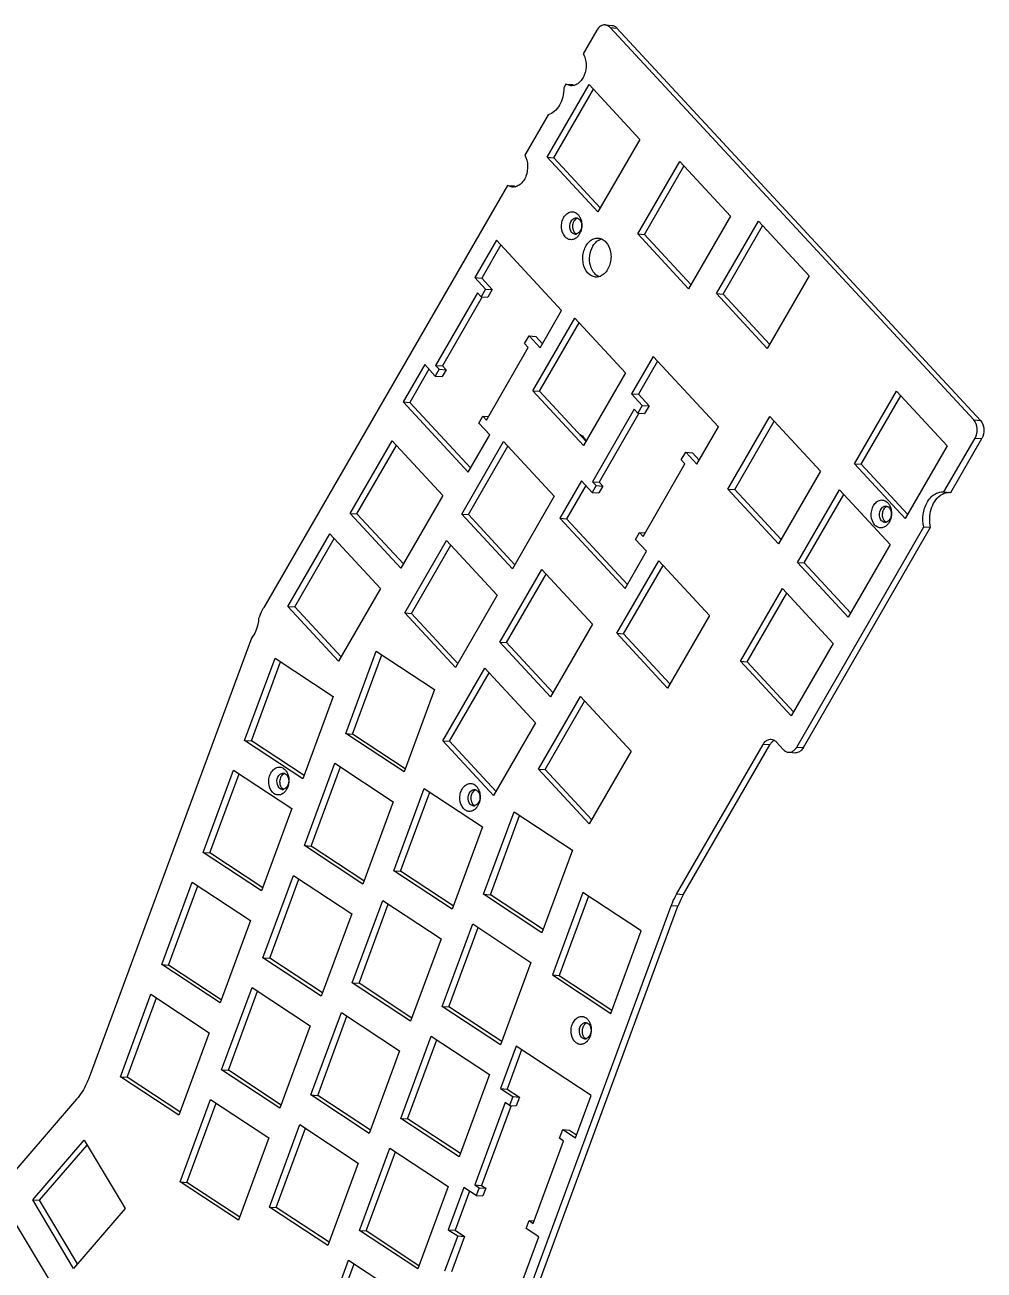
# Model space of a CAD drawing. Header units: millimetres. Extents: x 1368 to 3968, y 1434 to 1891.
# Drawn here: x 1832.3 to 1980, y 1699.1 to 1890.7 of the extents above; entities that cross this region are included whole.
import ezdxf

# ---------------------------------------------------------------- set-up
doc = ezdxf.new("R2010")
doc.units = ezdxf.units.MM
doc.header["$LTSCALE"] = 30.734
doc.layers.get('0').update_dxf_attribs({"linetype": 'CONTINUOUS'})

msp = doc.modelspace()

# ---------------------------------------------------------------- linework, layer by layer
at = {"color": 7, "linetype": 'Continuous'}
for p, q in [((1920.38443, 1889.94635), (1918.27113, 1886.286)), ((1921.63382, 1890.73921), (1922.6701, 1890.66927)), ((1978.38906, 1829.95663), (1922.42019, 1890.33908)), ((1922.42019, 1890.33908), (1923.45647, 1890.26913)), ((1979.42534, 1829.88668), (1923.45647, 1890.26913)), ((1912.71023, 1870.38763), (1919.15766, 1881.5549)), ((1915.58422, 1881.63213), (1915.26087, 1881.07209)), ((1915.58422, 1881.63213), (1916.62049, 1881.56219)), ((1916.33551, 1881.38693), (1915.58422, 1881.63213)), ((1919.15766, 1881.5549), (1926.96053, 1873.13671)), ((1913.74651, 1870.31768), (1919.82108, 1880.83915)), ((1912.84812, 1876.89308), (1909.27236, 1870.69968)), ((1926.96053, 1873.13671), (1920.5131, 1861.96944)), ((1920.5131, 1861.96944), (1912.71023, 1870.38763)), ((1912.71023, 1870.38763), (1913.74651, 1870.31768)), ((1920.88595, 1862.61523), (1913.74651, 1870.31768)), ((1926.66603, 1858.57374), (1933.11345, 1869.74101)), ((1927.7023, 1858.50379), (1933.77688, 1869.02526)), ((1933.11345, 1869.74101), (1940.91632, 1861.32282)), ((1906.58545, 1866.04581), (1869.07702, 1801.0793)), ((1906.58545, 1866.04581), (1907.62173, 1865.97587)), ((1907.33674, 1865.80061), (1906.58545, 1866.04581)), ((1940.91632, 1861.32282), (1934.4689, 1850.15555)), ((1938.77656, 1849.39172), (1945.22399, 1860.55899)), ((1945.22399, 1860.55899), (1953.02686, 1852.1408)), ((1934.4689, 1850.15555), (1926.66603, 1858.57374)), ((1926.66603, 1858.57374), (1927.7023, 1858.50379)), ((1939.81284, 1849.32177), (1945.88742, 1859.84324)), ((1904.90981, 1857.61543), (1901.59399, 1851.87227)), ((1905.57323, 1856.89969), (1902.63026, 1851.80232)), ((1914.94207, 1846.79205), (1904.90981, 1857.61543)), ((1934.84175, 1850.80134), (1927.7023, 1858.50379)), ((1901.59399, 1851.87227), (1903.23338, 1850.1036)), ((1901.59399, 1851.87227), (1902.63026, 1851.80232)), ((1902.63026, 1851.80232), (1904.26965, 1850.03365)), ((1953.02686, 1852.1408), (1946.57943, 1840.97353)), ((1901.99543, 1849.52607), (1895.54801, 1838.3588)), ((1902.55278, 1848.92477), (1901.99543, 1849.52607)), ((1903.23338, 1850.1036), (1902.55278, 1848.92477)), ((1903.23338, 1850.1036), (1904.26965, 1850.03365)), ((1904.26965, 1850.03365), (1903.58906, 1848.85482)), ((1946.57943, 1840.97353), (1938.77656, 1849.39172)), ((1938.77656, 1849.39172), (1939.81284, 1849.32177)), ((1946.95228, 1841.61932), (1939.81284, 1849.32177)), ((1902.71848, 1848.91359), (1896.58428, 1838.28885)), ((1902.55278, 1848.92477), (1903.58906, 1848.85482)), ((1910.51749, 1834.44196), (1916.96492, 1845.60923)), ((1911.62625, 1841.04888), (1914.94207, 1846.79205)), ((1916.96492, 1845.60923), (1924.76779, 1837.19105)), ((1911.55377, 1834.37202), (1917.62835, 1844.89349)), ((1909.24095, 1841.70918), (1909.92155, 1842.88801)), ((1909.7983, 1841.10788), (1909.24095, 1841.70918)), ((1909.92155, 1842.88801), (1911.62625, 1841.04888)), ((1909.92155, 1842.88801), (1910.95783, 1842.81806)), ((1910.95783, 1842.81806), (1911.9991, 1841.69468)), ((1903.35088, 1829.94061), (1909.7983, 1841.10788)), ((1929.03689, 1839.71526), (1925.72107, 1833.97209)), ((1939.06915, 1828.89188), (1929.03689, 1839.71526)), ((1893.85708, 1838.47154), (1890.54126, 1832.72837)), ((1894.5205, 1837.7558), (1891.57753, 1832.65843)), ((1895.49646, 1836.70287), (1893.85708, 1838.47154)), ((1896.10535, 1837.7575), (1895.49646, 1836.70287)), ((1895.54801, 1838.3588), (1896.10535, 1837.7575)), ((1895.54801, 1838.3588), (1896.58428, 1838.28885)), ((1896.10535, 1837.7575), (1897.14163, 1837.68755)), ((1897.14163, 1837.68755), (1896.53274, 1836.63293)), ((1896.58428, 1838.28885), (1897.14163, 1837.68755)), ((1929.70032, 1838.99952), (1926.75735, 1833.90214)), ((1895.49646, 1836.70287), (1896.53274, 1836.63293)), ((1924.76779, 1837.19105), (1918.32036, 1826.02378)), ((1918.32036, 1826.02378), (1910.51749, 1834.44196)), ((1910.51749, 1834.44196), (1911.55377, 1834.37202)), ((1918.69321, 1826.66957), (1911.55377, 1834.37202)), ((1925.72107, 1833.97209), (1927.36046, 1832.20342)), ((1925.72107, 1833.97209), (1926.75735, 1833.90214)), ((1926.75735, 1833.90214), (1928.39674, 1832.13348)), ((1960.03061, 1823.22532), (1966.47804, 1834.3926)), ((1961.06689, 1823.15538), (1967.14147, 1833.67685)), ((1966.47804, 1834.3926), (1974.28091, 1825.97441)), ((1890.54126, 1832.72837), (1900.57352, 1821.90499)), ((1890.54126, 1832.72837), (1891.57753, 1832.65843)), ((1891.57753, 1832.65843), (1900.94637, 1822.55079)), ((1927.36046, 1832.20342), (1926.67986, 1831.0246)), ((1927.36046, 1832.20342), (1928.39674, 1832.13348)), ((1928.39674, 1832.13348), (1927.71614, 1830.95465)), ((1902.18464, 1829.48729), (1902.79353, 1830.54191)), ((1902.79353, 1830.54191), (1903.35088, 1829.94061)), ((1902.79353, 1830.54191), (1903.66411, 1830.48315)), ((1926.12252, 1831.6259), (1919.67509, 1820.45862)), ((1926.84556, 1831.01341), (1920.71137, 1820.38868)), ((1926.67986, 1831.0246), (1926.12252, 1831.6259)), ((1926.67986, 1831.0246), (1927.71614, 1830.95465)), ((1940.54792, 1819.32507), (1946.99535, 1830.49234)), ((1946.99535, 1830.49234), (1954.79822, 1822.07416)), ((1978.38906, 1829.95663), (1979.42534, 1829.88668)), ((1903.88934, 1827.64816), (1902.18464, 1829.48729)), ((1935.75333, 1823.14871), (1939.06915, 1828.89188)), ((1941.5842, 1819.25513), (1947.65878, 1829.7766)), ((1882.39986, 1815.58554), (1888.84729, 1826.75281)), ((1883.43614, 1815.5156), (1889.51071, 1826.03707)), ((1888.84729, 1826.75281), (1896.65016, 1818.33463)), ((1899.55687, 1815.4576), (1906.0043, 1826.62487)), ((1900.57352, 1821.90499), (1903.88934, 1827.64816)), ((1906.0043, 1826.62487), (1913.80717, 1818.20668)), ((1974.28091, 1825.97441), (1967.83348, 1814.80714)), ((1973.80407, 1818.88189), (1978.5827, 1827.15871)), ((1974.84035, 1818.81194), (1979.61897, 1827.08876)), ((1978.5827, 1827.15871), (1979.61897, 1827.08876)), ((1900.59315, 1815.38765), (1906.66772, 1825.90913)), ((1933.36804, 1823.80901), (1934.04863, 1824.98784)), ((1934.04863, 1824.98784), (1935.75333, 1823.14871)), ((1934.04863, 1824.98784), (1935.08491, 1824.91789)), ((1935.08491, 1824.91789), (1936.12618, 1823.7945)), ((1927.47796, 1812.04044), (1933.92539, 1823.20771)), ((1933.92539, 1823.20771), (1933.36804, 1823.80901)), ((1960.03061, 1823.22532), (1961.06689, 1823.15538)), ((1967.83348, 1814.80714), (1960.03061, 1823.22532)), ((1968.20633, 1815.45293), (1961.06689, 1823.15538)), ((1917.98416, 1820.57137), (1914.66834, 1814.8282)), ((1919.62355, 1818.8027), (1917.98416, 1820.57137)), ((1919.67509, 1820.45862), (1920.23244, 1819.85733)), ((1919.67509, 1820.45862), (1920.71137, 1820.38868)), ((1920.71137, 1820.38868), (1921.26871, 1819.78738)), ((1954.79822, 1822.07416), (1948.35079, 1810.90689)), ((1896.65016, 1818.33463), (1890.20273, 1807.16736)), ((1918.64759, 1819.85562), (1915.70462, 1814.75825)), ((1920.23244, 1819.85733), (1919.62355, 1818.8027)), ((1919.62355, 1818.8027), (1920.65982, 1818.73275)), ((1920.23244, 1819.85733), (1921.26871, 1819.78738)), ((1921.26871, 1819.78738), (1920.65982, 1818.73275)), ((1940.54792, 1819.32507), (1941.5842, 1819.25513)), ((1948.35079, 1810.90689), (1940.54792, 1819.32507)), ((1948.72364, 1811.55268), (1941.5842, 1819.25513)), ((1951.25751, 1808.02986), (1957.70493, 1819.19713)), ((1952.29378, 1807.95991), (1958.36836, 1818.48139)), ((1957.70493, 1819.19713), (1965.5078, 1810.77894)), ((1973.72435, 1818.88831), (1973.80407, 1818.88189)), ((1973.80407, 1818.88189), (1974.84035, 1818.81194)), ((1913.80717, 1818.20668), (1907.35974, 1807.03941)), ((1890.20273, 1807.16736), (1882.39986, 1815.58554)), ((1882.39986, 1815.58554), (1883.43614, 1815.5156)), ((1890.57558, 1807.81315), (1883.43614, 1815.5156)), ((1907.35974, 1807.03941), (1899.55687, 1815.4576)), ((1899.55687, 1815.4576), (1900.59315, 1815.38765)), ((1907.73259, 1807.68521), (1900.59315, 1815.38765)), ((1914.66834, 1814.8282), (1924.7006, 1804.00481)), ((1914.66834, 1814.8282), (1915.70462, 1814.75825)), ((1915.70462, 1814.75825), (1925.07345, 1804.65061)), ((1926.31172, 1811.58711), (1926.92061, 1812.64174)), ((1926.92061, 1812.64174), (1927.79119, 1812.58297)), ((1926.92061, 1812.64174), (1927.47796, 1812.04044)), ((1951.13507, 1779.61802), (1970.70145, 1813.50799)), ((1952.17135, 1779.54808), (1971.73773, 1813.43804)), ((1970.70145, 1813.50799), (1971.73773, 1813.43804)), ((1872.80745, 1801.27399), (1879.25488, 1812.44126)), ((1873.84373, 1801.20404), (1879.91831, 1811.72552)), ((1879.25488, 1812.44126), (1887.05775, 1804.02307)), ((1890.78376, 1800.26213), (1897.23119, 1811.42941)), ((1891.82004, 1800.19219), (1897.89462, 1810.71366)), ((1897.23119, 1811.42941), (1905.03406, 1803.01122)), ((1928.01642, 1809.74798), (1926.31172, 1811.58711)), ((1965.5078, 1810.77894), (1959.06038, 1799.61167)), ((1924.7006, 1804.00481), (1928.01642, 1809.74798)), ((1905.43088, 1795.78693), (1911.87831, 1806.9542)), ((1911.87831, 1806.9542), (1919.68118, 1798.53602)), ((1923.43757, 1797.13068), (1929.885, 1808.29795)), ((1924.47385, 1797.06073), (1930.54842, 1807.5822)), ((1929.885, 1808.29795), (1937.68787, 1799.87976)), ((1951.25751, 1808.02986), (1952.29378, 1807.95991)), ((1959.06038, 1799.61167), (1951.25751, 1808.02986)), ((1959.43323, 1800.25747), (1952.29378, 1807.95991)), ((1906.46716, 1795.71699), (1912.54173, 1806.23846)), ((1887.05775, 1804.02307), (1880.61032, 1792.8558)), ((1905.03406, 1803.01122), (1898.58663, 1791.84395)), ((1942.4844, 1792.83439), (1948.93183, 1804.00166)), ((1943.52068, 1792.76445), (1949.59525, 1803.28592)), ((1948.93183, 1804.00166), (1956.7347, 1795.58348)), ((1880.61032, 1792.8558), (1872.80745, 1801.27399)), ((1872.80745, 1801.27399), (1873.84373, 1801.20404)), ((1880.98317, 1793.5016), (1873.84373, 1801.20404)), ((1898.58663, 1791.84395), (1890.78376, 1800.26213)), ((1890.78376, 1800.26213), (1891.82004, 1800.19219)), ((1898.95948, 1792.48974), (1891.82004, 1800.19219)), ((1937.68787, 1799.87976), (1931.24044, 1788.71249)), ((1919.68118, 1798.53602), (1913.23375, 1787.36875)), ((1867.17407, 1796.4007), (1842.18622, 1728.76467)), ((1913.23375, 1787.36875), (1905.43088, 1795.78693)), ((1905.43088, 1795.78693), (1906.46716, 1795.71699)), ((1913.6066, 1788.01454), (1906.46716, 1795.71699)), ((1923.43757, 1797.13068), (1924.47385, 1797.06073)), ((1931.24044, 1788.71249), (1923.43757, 1797.13068)), ((1931.61329, 1789.35829), (1924.47385, 1797.06073)), ((1956.7347, 1795.58348), (1950.28727, 1784.41621)), ((1881.70809, 1781.70477), (1886.39066, 1794.37934)), ((1882.74437, 1781.63482), (1887.24492, 1793.81673)), ((1886.39066, 1794.37934), (1895.36438, 1788.46926)), ((1866.13601, 1780.64817), (1870.81858, 1793.32274)), ((1867.17228, 1780.57822), (1871.67284, 1792.76012)), ((1870.81858, 1793.32274), (1879.7923, 1787.41266)), ((1896.65778, 1780.59147), (1903.1052, 1791.75874)), ((1903.1052, 1791.75874), (1910.90807, 1783.34055)), ((1942.4844, 1792.83439), (1943.52068, 1792.76445)), ((1950.28727, 1784.41621), (1942.4844, 1792.83439)), ((1950.66012, 1785.062), (1943.52068, 1792.76445)), ((1897.69405, 1780.52152), (1903.76863, 1791.043)), ((1895.36438, 1788.46926), (1890.68181, 1775.79469)), ((1879.7923, 1787.41266), (1875.10973, 1774.73809)), ((1911.37397, 1776.2359), (1917.82139, 1787.40317)), ((1912.41024, 1776.16595), (1918.48482, 1786.68743)), ((1917.82139, 1787.40317), (1925.62426, 1778.98498)), ((1910.90807, 1783.34055), (1904.46065, 1772.17328)), ((1875.10973, 1774.73809), (1866.13601, 1780.64817)), ((1866.13601, 1780.64817), (1867.17228, 1780.57822)), ((1875.29174, 1775.23076), (1867.17228, 1780.57822)), ((1890.68181, 1775.79469), (1881.70809, 1781.70477)), ((1881.70809, 1781.70477), (1882.74437, 1781.63482)), ((1890.86383, 1776.28736), (1882.74437, 1781.63482)), ((1904.46065, 1772.17328), (1896.65778, 1780.59147)), ((1896.65778, 1780.59147), (1897.69405, 1780.52152)), ((1904.8335, 1772.81908), (1897.69405, 1780.52152)), ((1932.63865, 1756.9812), (1945.94886, 1780.03517)), ((1946.98514, 1779.96522), (1945.94886, 1780.03517)), ((1947.98462, 1780.4279), (1949.09931, 1779.2253)), ((1925.62426, 1778.98498), (1919.17684, 1767.81771)), ((1933.67492, 1756.91126), (1946.98514, 1779.96522)), ((1949.88569, 1778.82516), (1950.92196, 1778.75522)), ((1951.13507, 1779.61802), (1952.17135, 1779.54808)), ((1875.33645, 1764.4583), (1880.01902, 1777.13287)), ((1876.37273, 1764.38835), (1880.87328, 1776.57026)), ((1880.01902, 1777.13287), (1888.99274, 1771.22279)), ((1911.37397, 1776.2359), (1912.41024, 1776.16595)), ((1919.17684, 1767.81771), (1911.37397, 1776.2359)), ((1919.54969, 1768.46351), (1912.41024, 1776.16595)), ((1859.76437, 1763.4017), (1864.44694, 1776.07627)), ((1860.80065, 1763.33175), (1865.3012, 1775.51365)), ((1864.44694, 1776.07627), (1873.42066, 1770.16619)), ((1889.08902, 1760.58992), (1893.77159, 1773.26449)), ((1890.1253, 1760.51998), (1894.62586, 1772.70188)), ((1893.77159, 1773.26449), (1902.74531, 1767.35441)), ((1888.99274, 1771.22279), (1884.31017, 1758.54822)), ((1873.42066, 1770.16619), (1868.73809, 1757.49162)), ((1902.93524, 1756.97502), (1907.61781, 1769.6496)), ((1903.97152, 1756.90508), (1908.47207, 1769.08698)), ((1907.61781, 1769.6496), (1916.59153, 1763.73952)), ((1902.74531, 1767.35441), (1898.06274, 1754.67984)), ((1868.73809, 1757.49162), (1859.76437, 1763.4017)), ((1859.76437, 1763.4017), (1860.80065, 1763.33175)), ((1868.9201, 1757.98429), (1860.80065, 1763.33175)), ((1884.31017, 1758.54822), (1875.33645, 1764.4583)), ((1875.33645, 1764.4583), (1876.37273, 1764.38835)), ((1884.49219, 1759.04089), (1876.37273, 1764.38835)), ((1916.59153, 1763.73952), (1911.90896, 1751.06494)), ((1868.96482, 1747.21183), (1873.64738, 1759.8864)), ((1870.00109, 1747.14188), (1874.50165, 1759.32379)), ((1873.64738, 1759.8864), (1882.6211, 1753.97632)), ((1898.06274, 1754.67984), (1889.08902, 1760.58992)), ((1889.08902, 1760.58992), (1890.1253, 1760.51998)), ((1898.24476, 1755.17251), (1890.1253, 1760.51998)), ((1853.39273, 1746.15523), (1858.0753, 1758.8298)), ((1854.42901, 1746.08528), (1858.92956, 1758.26718)), ((1858.0753, 1758.8298), (1867.04902, 1752.91972)), ((1918.21378, 1757.23707), (1913.53121, 1744.56249)), ((1927.1875, 1751.32699), (1918.21378, 1757.23707)), ((1882.71739, 1743.34345), (1887.39996, 1756.01802)), ((1883.75366, 1743.27351), (1888.25422, 1755.45541)), ((1887.39996, 1756.01802), (1896.37368, 1750.10794)), ((1899.30699, 1667.23274), (1931.80233, 1755.1897)), ((1900.34326, 1667.1628), (1932.8386, 1755.11975)), ((1911.90896, 1751.06494), (1902.93524, 1756.97502)), ((1902.93524, 1756.97502), (1903.97152, 1756.90508)), ((1912.09098, 1751.55761), (1903.97152, 1756.90508)), ((1919.06804, 1756.67445), (1914.56749, 1744.49255)), ((1932.8386, 1755.11975), (1931.80233, 1755.1897)), ((1933.67492, 1756.91126), (1932.63865, 1756.9812)), ((1882.6211, 1753.97632), (1877.93854, 1741.30175)), ((1867.04902, 1752.91972), (1862.36645, 1740.24515)), ((1896.5636, 1739.72855), (1901.24617, 1752.40313)), ((1897.59988, 1739.65861), (1902.10043, 1751.84051)), ((1901.24617, 1752.40313), (1910.21989, 1746.49305)), ((1922.50493, 1738.65241), (1927.1875, 1751.32699)), ((1896.37368, 1750.10794), (1891.69111, 1737.43337)), ((1862.36645, 1740.24515), (1853.39273, 1746.15523)), ((1853.39273, 1746.15523), (1854.42901, 1746.08528)), ((1862.54847, 1740.73782), (1854.42901, 1746.08528)), ((1877.93854, 1741.30175), (1868.96482, 1747.21183)), ((1868.96482, 1747.21183), (1870.00109, 1747.14188)), ((1878.12055, 1741.79442), (1870.00109, 1747.14188)), ((1910.21989, 1746.49305), (1905.53732, 1733.81847)), ((1913.53121, 1744.56249), (1914.56749, 1744.49255)), ((1913.53121, 1744.56249), (1922.50493, 1738.65241)), ((1914.56749, 1744.49255), (1922.68694, 1739.14508)), ((1862.59318, 1729.96536), (1867.27575, 1742.63993)), ((1863.62945, 1729.89541), (1868.13001, 1742.07731)), ((1867.27575, 1742.63993), (1876.24947, 1736.72985)), ((1891.69111, 1737.43337), (1882.71739, 1743.34345)), ((1882.71739, 1743.34345), (1883.75366, 1743.27351)), ((1891.87312, 1737.92604), (1883.75366, 1743.27351)), ((1847.02109, 1728.90876), (1851.70366, 1741.58333)), ((1848.05737, 1728.83881), (1852.55792, 1741.02071)), ((1851.70366, 1741.58333), (1860.67738, 1735.67325)), ((1876.34575, 1726.09698), (1881.02832, 1738.77155)), ((1877.38203, 1726.02704), (1881.88258, 1738.20894)), ((1881.02832, 1738.77155), (1890.00204, 1732.86147)), ((1896.5636, 1739.72855), (1897.59988, 1739.65861)), ((1905.53732, 1733.81847), (1896.5636, 1739.72855)), ((1905.71934, 1734.31114), (1897.59988, 1739.65861)), ((1876.24947, 1736.72985), (1871.5669, 1724.05528)), ((1860.67738, 1735.67325), (1855.99481, 1722.99868)), ((1890.19197, 1722.48208), (1894.87453, 1735.15666)), ((1891.22824, 1722.41214), (1895.7288, 1734.59404)), ((1894.87453, 1735.15666), (1903.84825, 1729.24658)), ((1890.00204, 1732.86147), (1885.31947, 1720.1869)), ((1907.9313, 1733.59276), (1905.52312, 1727.07441)), ((1908.78556, 1733.03015), (1906.5594, 1727.00446)), ((1919.46894, 1725.99409), (1907.9313, 1733.59276)), ((1855.99481, 1722.99868), (1847.02109, 1728.90876)), ((1847.02109, 1728.90876), (1848.05737, 1728.83881)), ((1856.17683, 1723.49135), (1848.05737, 1728.83881)), ((1871.5669, 1724.05528), (1862.59318, 1729.96536)), ((1862.59318, 1729.96536), (1863.62945, 1729.89541)), ((1871.74891, 1724.54795), (1863.62945, 1729.89541)), ((1903.84825, 1729.24658), (1899.16569, 1716.572)), ((1905.52312, 1727.07441), (1906.5594, 1727.00446)), ((1905.52312, 1727.07441), (1907.4085, 1725.8327)), ((1906.5594, 1727.00446), (1908.44478, 1725.76275)), ((1840.27752, 1725.45415), (1795.8664, 1673.95207)), ((1856.22154, 1712.71889), (1860.90411, 1725.39346)), ((1857.25782, 1712.64894), (1861.75837, 1724.83084)), ((1860.90411, 1725.39346), (1869.87783, 1719.48338)), ((1885.31947, 1720.1869), (1876.34575, 1726.09698)), ((1876.34575, 1726.09698), (1877.38203, 1726.02704)), ((1885.50148, 1720.67957), (1877.38203, 1726.02704)), ((1906.27323, 1724.91691), (1901.59066, 1712.24234)), ((1907.17293, 1724.4773), (1902.62694, 1712.17239)), ((1906.91421, 1724.49476), (1906.27323, 1724.91691)), ((1907.4085, 1725.8327), (1906.91421, 1724.49476)), ((1906.91421, 1724.49476), (1907.95048, 1724.42481)), ((1907.4085, 1725.8327), (1908.44478, 1725.76275)), ((1908.44478, 1725.76275), (1907.95048, 1724.42481)), ((1917.06076, 1719.47574), (1919.46894, 1725.99409)), ((1869.97411, 1708.85051), (1874.65668, 1721.52508)), ((1871.01039, 1708.78057), (1875.51094, 1720.96247)), ((1874.65668, 1721.52508), (1883.6304, 1715.615)), ((1899.16569, 1716.572), (1890.19197, 1722.48208)), ((1890.19197, 1722.48208), (1891.22824, 1722.41214)), ((1899.3477, 1717.06467), (1891.22824, 1722.41214)), ((1914.60597, 1719.42898), (1915.10026, 1720.76692)), ((1915.10026, 1720.76692), (1916.13654, 1720.69697)), ((1915.10026, 1720.76692), (1917.06076, 1719.47574)), ((1916.13654, 1720.69697), (1917.24277, 1719.96841)), ((1833.51326, 1709.95878), (1841.43441, 1719.14467)), ((1841.43441, 1719.14467), (1847.73595, 1708.59985)), ((1869.87783, 1719.48338), (1865.19526, 1706.80881)), ((1910.56438, 1706.33226), (1915.24695, 1719.00683)), ((1915.24695, 1719.00683), (1914.60597, 1719.42898)), ((1834.54953, 1709.88883), (1841.88328, 1718.39354)), ((1883.82033, 1705.23561), (1888.5029, 1717.91018)), ((1884.8566, 1705.16567), (1889.35716, 1717.34757)), ((1888.5029, 1717.91018), (1897.47662, 1712.0001)), ((1883.6304, 1715.615), (1878.94783, 1702.94043)), ((1865.19526, 1706.80881), (1856.22154, 1712.71889)), ((1856.22154, 1712.71889), (1857.25782, 1712.64894)), ((1865.37727, 1707.30148), (1857.25782, 1712.64894)), ((1897.47662, 1712.0001), (1892.79405, 1699.32553)), ((1899.90404, 1711.86492), (1897.49586, 1705.34657)), ((1900.7583, 1711.30231), (1898.53214, 1705.27663)), ((1901.78942, 1710.62321), (1899.90404, 1711.86492)), ((1901.59066, 1712.24234), (1902.62694, 1712.17239)), ((1901.59066, 1712.24234), (1902.23164, 1711.82019)), ((1902.23164, 1711.82019), (1901.78942, 1710.62321)), ((1902.23164, 1711.82019), (1903.26792, 1711.75024)), ((1902.62694, 1712.17239), (1903.26792, 1711.75024)), ((1903.26792, 1711.75024), (1902.8257, 1710.55327)), ((1839.8148, 1699.41396), (1833.51326, 1709.95878)), ((1833.51326, 1709.95878), (1834.54953, 1709.88883)), ((1840.4022, 1700.09515), (1834.54953, 1709.88883)), ((1901.78942, 1710.62321), (1902.8257, 1710.55327)), ((1847.73595, 1708.59985), (1839.8148, 1699.41396)), ((1878.94783, 1702.94043), (1869.97411, 1708.85051)), ((1869.97411, 1708.85051), (1871.01039, 1708.78057)), ((1879.12984, 1703.4331), (1871.01039, 1708.78057)), ((1830.65598, 1706.6453), (1836.95753, 1696.10048)), ((1897.49586, 1705.34657), (1898.53214, 1705.27663)), ((1897.49586, 1705.34657), (1898.93806, 1704.39674)), ((1898.53214, 1705.27663), (1899.97434, 1704.32679)), ((1909.48118, 1705.55743), (1909.9234, 1706.75441)), ((1911.44168, 1704.26625), (1909.48118, 1705.55743)), ((1909.9234, 1706.75441), (1910.70095, 1706.70192)), ((1909.9234, 1706.75441), (1910.56438, 1706.33226)), ((1883.82033, 1705.23561), (1884.8566, 1705.16567)), ((1892.79405, 1699.32553), (1883.82033, 1705.23561)), ((1892.97606, 1699.8182), (1884.8566, 1705.16567)), ((1898.93806, 1704.39674), (1896.93125, 1698.96478)), ((1899.97434, 1704.32679), (1897.96753, 1698.89483)), ((1898.93806, 1704.39674), (1899.97434, 1704.32679)), ((1909.0335, 1697.7479), (1911.44168, 1704.26625)), ((1877.44869, 1687.98914), (1882.13126, 1700.66371)), ((1878.48497, 1687.9192), (1882.98552, 1700.1011)), ((1882.13126, 1700.66371), (1891.10498, 1694.75363))]:
    msp.add_line(p, q, dxfattribs=at)
for centre, radius, start, end in [((1917.53512, 1883.04951), 1.74604, 238.4105109, 248.5379097), ((1908.53636, 1867.46319), 1.74604, 238.4105109, 248.5379097), ((1915.68123, 1860.07853), 2.33731, 19.6079978, 23.6041327), ((1917.06402, 1859.2176), 0.66301, 266.2151249, 280.9447671), ((1917.05978, 1859.23964), 0.68545, 280.9428135, 284.2255193), ((1915.97722, 1859.49672), 1.94565, 318.5812623, 321.0796206), ((1917.63061, 1826.87831), 0.80031, 70.0285045, 79.2876414), ((1963.36114, 1815.73226), 2.33731, 19.6079978, 23.6041327), ((1964.74393, 1814.87133), 0.66301, 266.2151249, 280.9447671), ((1964.73969, 1814.89337), 0.68545, 280.9428135, 284.2255193), ((1963.65713, 1815.15045), 1.94565, 318.5812623, 321.0796206), ((1870.59607, 1774.63045), 2.33731, 19.6079978, 23.6041327), ((1871.97886, 1773.76952), 0.66301, 266.2151249, 280.9447671), ((1871.97462, 1773.79156), 0.68545, 280.9428135, 284.2255193), ((1870.89206, 1774.04864), 1.94565, 318.5812623, 321.0796206), ((1900.02943, 1772.1129), 2.33731, 19.6079978, 23.6041327), ((1901.41222, 1771.25197), 0.66301, 266.2151249, 280.9447671), ((1901.40798, 1771.27401), 0.68545, 280.9428135, 284.2255193), ((1900.32541, 1771.5311), 1.94565, 318.5812623, 321.0796206), ((1917.14596, 1736.25672), 2.33731, 19.6079978, 23.6041327), ((1918.52875, 1735.39579), 0.66301, 266.2151249, 280.9447671), ((1918.52431, 1735.41877), 0.68641, 280.9444608, 284.5099128), ((1917.44195, 1735.67492), 1.94565, 318.5812623, 321.0796206)]:
    msp.add_arc(centre, radius, start, end, dxfattribs=at)
for points, knots in [([(1921.63382, 1890.73922), (1921.51652, 1890.74713), (1921.27148, 1890.72115), (1920.79598, 1890.50324), (1920.52207, 1890.18474), (1920.38443, 1889.94635)], [0, 0, 0, 0, 0.227731566, 0.46677829, 1, 1, 1, 1]), ([(1922.42019, 1890.33908), (1922.31484, 1890.45274), (1922.07517, 1890.64388), (1921.77807, 1890.7295), (1921.63382, 1890.73922)], [0, 0, 0, 0, 0.517356084, 1, 1, 1, 1]), ([(1922.6701, 1890.66928), (1922.81434, 1890.65955), (1923.11144, 1890.57393), (1923.35112, 1890.38279), (1923.45647, 1890.26913)], [0, 0, 0, 0, 0.482643916, 1, 1, 1, 1]), ([(1918.27113, 1886.286), (1918.53771, 1885.81307), (1918.81652, 1884.69279), (1918.59777, 1883.29303), (1918.0915, 1882.32846), (1917.58747, 1881.77746), (1916.98679, 1881.43433), (1916.54447, 1881.37262), (1916.33549, 1881.38676)], [0, 0, 0, 0, 0.264040926, 0.539794238, 0.669841792, 0.789333317, 0.898126999, 1, 1, 1, 1]), ([(1915.26087, 1881.07209), (1915.26893, 1880.59905), (1915.16571, 1879.6654), (1914.67542, 1878.39941), (1913.90188, 1877.40707), (1913.2021, 1876.99685), (1912.84812, 1876.89308)], [0, 0, 0, 0, 0.276617421, 0.542224056, 0.78432629, 1, 1, 1, 1]), ([(1909.27236, 1870.69968), (1909.53895, 1870.22675), (1909.81775, 1869.10647), (1909.59901, 1867.70671), (1909.09273, 1866.74214), (1908.58871, 1866.19114), (1907.98802, 1865.84801), (1907.54571, 1865.7863), (1907.33673, 1865.80044)], [0, 0, 0, 0, 0.264040926, 0.539794238, 0.669841792, 0.789333317, 0.898126999, 1, 1, 1, 1]), ([(1915.49253, 1858.13018), (1915.14762, 1858.50229), (1914.87585, 1859.32319), (1914.95693, 1860.37927), (1915.23449, 1861.13536), (1915.69888, 1861.7145), (1916.31027, 1862.02742), (1916.97294, 1861.9753), (1917.32634, 1861.71815), (1917.47281, 1861.56013)], [0, 0, 0, 0, 0.262749224, 0.407559172, 0.546975734, 0.672910007, 0.78395287, 0.88841999, 1, 1, 1, 1]), ([(1916.52877, 1858.80611), (1916.2759, 1859.07892), (1916.07731, 1859.88161), (1916.39073, 1860.64884), (1916.68109, 1860.87917)], [0, 0, 0, 0, 0.500911226, 1, 1, 1, 1]), ([(1916.82226, 1860.52683), (1916.78373, 1860.46009), (1916.64823, 1860.17115), (1916.60266, 1859.84232), (1916.61926, 1859.60165)], [0, 0, 0, 0, 0.242114612, 1, 1, 1, 1]), ([(1916.68109, 1860.87917), (1916.75463, 1860.93751), (1916.91564, 1861.03014), (1917.10101, 1861.05625), (1917.18862, 1861.05034)], [0, 0, 0, 0, 0.516681494, 1, 1, 1, 1]), ([(1917.09559, 1860.85118), (1917.06904, 1860.83012), (1916.96275, 1860.73588), (1916.87625, 1860.62034), (1916.82226, 1860.52683)], [0, 0, 0, 0, 0.238888781, 1, 1, 1, 1]), ([(1917.39518, 1861.0032), (1917.36883, 1860.99652), (1917.26144, 1860.96256), (1917.1624, 1860.90419), (1917.09559, 1860.85118)], [0, 0, 0, 0, 0.241682523, 1, 1, 1, 1]), ([(1917.47281, 1861.56013), (1917.50807, 1861.52209), (1917.64768, 1861.35607), (1917.75692, 1861.16545), (1917.82299, 1861.01442)], [0, 0, 0, 0, 0.239315922, 1, 1, 1, 1]), ([(1917.6801, 1860.80026), (1917.72704, 1860.74962), (1917.90571, 1860.50872), (1917.98835, 1860.2054), (1918.00412, 1859.97677)], [0, 0, 0, 0, 0.231545936, 1, 1, 1, 1]), ([(1917.88301, 1860.86289), (1917.89815, 1860.82043), (1917.95505, 1860.64568), (1917.99304, 1860.46487), (1918.01147, 1860.32744)], [0, 0, 0, 0, 0.245316706, 1, 1, 1, 1]), ([(1916.82371, 1858.60021), (1916.79658, 1858.61081), (1916.68716, 1858.66175), (1916.59088, 1858.7391), (1916.52877, 1858.80611)], [0, 0, 0, 0, 0.241714173, 1, 1, 1, 1]), ([(1916.61926, 1859.60165), (1916.62323, 1859.54411), (1916.64969, 1859.32469), (1916.72218, 1859.10929), (1916.80424, 1858.968)], [0, 0, 0, 0, 0.260880806, 1, 1, 1, 1]), ([(1916.94328, 1858.77813), (1916.96561, 1858.75404), (1917.05589, 1858.6663), (1917.16625, 1858.59815), (1917.25371, 1858.56639)], [0, 0, 0, 0, 0.260923394, 1, 1, 1, 1]), ([(1917.80112, 1859.05157), (1917.73399, 1858.9353), (1917.57409, 1858.73171), (1917.34366, 1858.60445), (1917.22822, 1858.5752)], [0, 0, 0, 0, 0.529957568, 1, 1, 1, 1]), ([(1917.83464, 1858.86966), (1917.81254, 1858.81455), (1917.71987, 1858.60451), (1917.59792, 1858.4068), (1917.49097, 1858.27438)], [0, 0, 0, 0, 0.258607084, 1, 1, 1, 1]), ([(1918.00412, 1859.97677), (1918.00973, 1859.89545), (1918.0088, 1859.57716), (1917.91947, 1859.25656), (1917.80112, 1859.05157)], [0, 0, 0, 0, 0.256167381, 1, 1, 1, 1]), ([(1918.01147, 1860.32744), (1918.02794, 1860.2047), (1918.06139, 1859.71301), (1917.97182, 1859.21178), (1917.83464, 1858.86966)], [0, 0, 0, 0, 0.251478883, 1, 1, 1, 1]), ([(1917.43625, 1858.20956), (1917.30611, 1858.06208), (1917.01119, 1857.8148), (1916.46552, 1857.65479), (1915.91601, 1857.76566), (1915.61972, 1857.99296), (1915.49253, 1858.13018)], [0, 0, 0, 0, 0.266958146, 0.509260571, 0.746061021, 1, 1, 1, 1]), ([(1918.99195, 1852.55377), (1918.6065, 1852.96961), (1918.24333, 1853.83909), (1918.17557, 1855.03602), (1918.33007, 1855.96385), (1918.6822, 1856.79486), (1919.20273, 1857.45451), (1919.85277, 1857.87539), (1920.34502, 1857.95553), (1920.57558, 1857.93994)], [0, 0, 0, 0, 0.251359985, 0.390680838, 0.53042373, 0.664081232, 0.786866586, 0.897557551, 1, 1, 1, 1]), ([(1920.02823, 1852.48382), (1919.71434, 1852.82246), (1919.26554, 1853.73733), (1919.18004, 1855.24367), (1919.61088, 1856.66935), (1920.27059, 1857.4156), (1920.65258, 1857.63552)], [0, 0, 0, 0, 0.240522984, 0.507862786, 0.770395639, 1, 1, 1, 1]), ([(1921.75513, 1857.33974), (1922.14058, 1856.92389), (1922.50376, 1856.05441), (1922.57152, 1854.85749), (1922.41702, 1853.92966), (1922.06488, 1853.09865), (1921.54435, 1852.43899), (1920.89432, 1852.01812), (1920.40207, 1851.93798), (1920.17151, 1851.95357)], [0, 0, 0, 0, 0.251359985, 0.390680838, 0.53042373, 0.664081232, 0.786866586, 0.897557551, 1, 1, 1, 1]), ([(1920.57558, 1857.93994), (1920.79199, 1857.92531), (1921.23759, 1857.7968), (1921.59715, 1857.51018), (1921.75513, 1857.33974)], [0, 0, 0, 0, 0.482772775, 1, 1, 1, 1]), ([(1920.65258, 1857.63552), (1920.69077, 1857.65751), (1920.8427, 1857.73834), (1921.00598, 1857.79822), (1921.13041, 1857.82825)], [0, 0, 0, 0, 0.256060535, 1, 1, 1, 1]), ([(1920.17151, 1851.95357), (1919.95509, 1851.9682), (1919.50949, 1852.0967), (1919.14993, 1852.38333), (1918.99195, 1852.55377)], [0, 0, 0, 0, 0.482772775, 1, 1, 1, 1]), ([(1920.35792, 1852.19416), (1920.32855, 1852.21483), (1920.21114, 1852.30243), (1920.10336, 1852.40276), (1920.02823, 1852.48382)], [0, 0, 0, 0, 0.245272732, 1, 1, 1, 1]), ([(1978.5827, 1827.15871), (1978.83528, 1827.59619), (1979.04684, 1828.60625), (1978.70991, 1829.61048), (1978.38906, 1829.95663)], [0, 0, 0, 0, 0.516979572, 1, 1, 1, 1]), ([(1979.42534, 1829.88668), (1979.74619, 1829.54053), (1980.08312, 1828.5363), (1979.87155, 1827.52624), (1979.61897, 1827.08876)], [0, 0, 0, 0, 0.483020428, 1, 1, 1, 1]), ([(1917.90395, 1827.63049), (1917.93825, 1827.61803), (1918.07682, 1827.55695), (1918.19854, 1827.46047), (1918.27647, 1827.3764)], [0, 0, 0, 0, 0.24147092, 1, 1, 1, 1]), ([(1918.27647, 1827.3764), (1918.31145, 1827.33867), (1918.44866, 1827.16855), (1918.54233, 1826.96554), (1918.59022, 1826.80592)], [0, 0, 0, 0, 0.235912161, 1, 1, 1, 1]), ([(1970.70145, 1813.50799), (1970.55267, 1814.13842), (1970.49848, 1815.44992), (1970.97773, 1816.99122), (1971.67047, 1817.98023), (1972.2898, 1818.52416), (1972.98874, 1818.85126), (1973.48636, 1818.90476), (1973.72438, 1818.88879)], [0, 0, 0, 0, 0.27735701, 0.548935127, 0.67448348, 0.790483731, 0.897851591, 1, 1, 1, 1]), ([(1971.73773, 1813.43804), (1971.63011, 1813.89406), (1971.54426, 1814.84633), (1971.82381, 1816.6097), (1972.54954, 1817.84503), (1973.23013, 1818.34234)], [0, 0, 0, 0, 0.262695386, 0.527410438, 1, 1, 1, 1]), ([(1973.23013, 1818.34234), (1973.29142, 1818.38713), (1973.53518, 1818.55101), (1973.80663, 1818.67505), (1974.01575, 1818.73597)], [0, 0, 0, 0, 0.258429291, 1, 1, 1, 1]), ([(1974.01575, 1818.73597), (1974.07683, 1818.75377), (1974.3202, 1818.81372), (1974.57414, 1818.83136), (1974.76066, 1818.81884)], [0, 0, 0, 0, 0.25389656, 1, 1, 1, 1]), ([(1963.17244, 1813.78391), (1962.82753, 1814.15602), (1962.55575, 1814.97692), (1962.63684, 1816.033), (1962.9144, 1816.78909), (1963.37879, 1817.36823), (1963.99018, 1817.68115), (1964.65285, 1817.62903), (1965.00625, 1817.37188), (1965.15272, 1817.21386)], [0, 0, 0, 0, 0.262749224, 0.407559172, 0.546975734, 0.672910007, 0.78395287, 0.88841999, 1, 1, 1, 1]), ([(1964.20868, 1814.45984), (1963.95581, 1814.73265), (1963.75722, 1815.53534), (1964.07063, 1816.30257), (1964.361, 1816.5329)], [0, 0, 0, 0, 0.500911226, 1, 1, 1, 1]), ([(1964.361, 1816.5329), (1964.43454, 1816.59124), (1964.59554, 1816.68387), (1964.78092, 1816.70998), (1964.86852, 1816.70407)], [0, 0, 0, 0, 0.516681494, 1, 1, 1, 1]), ([(1964.7755, 1816.50491), (1964.74895, 1816.48385), (1964.64266, 1816.38961), (1964.55616, 1816.27407), (1964.50217, 1816.18056)], [0, 0, 0, 0, 0.238888781, 1, 1, 1, 1]), ([(1965.07509, 1816.65693), (1965.04874, 1816.65026), (1964.94135, 1816.61629), (1964.84231, 1816.55792), (1964.7755, 1816.50491)], [0, 0, 0, 0, 0.241682523, 1, 1, 1, 1]), ([(1965.15272, 1817.21386), (1965.18797, 1817.17582), (1965.32759, 1817.0098), (1965.43683, 1816.81918), (1965.5029, 1816.66815)], [0, 0, 0, 0, 0.239315922, 1, 1, 1, 1]), ([(1965.36001, 1816.454), (1965.40695, 1816.40335), (1965.58562, 1816.16245), (1965.66826, 1815.85913), (1965.68403, 1815.6305)], [0, 0, 0, 0, 0.231545936, 1, 1, 1, 1]), ([(1965.56291, 1816.51662), (1965.57806, 1816.47417), (1965.63495, 1816.29941), (1965.67294, 1816.1186), (1965.69138, 1815.98117)], [0, 0, 0, 0, 0.245316706, 1, 1, 1, 1]), ([(1964.50217, 1816.18056), (1964.46364, 1816.11382), (1964.32814, 1815.82488), (1964.28257, 1815.49605), (1964.29917, 1815.25538)], [0, 0, 0, 0, 0.242114612, 1, 1, 1, 1]), ([(1964.29917, 1815.25538), (1964.30314, 1815.19784), (1964.3296, 1814.97842), (1964.40209, 1814.76302), (1964.48414, 1814.62173)], [0, 0, 0, 0, 0.260880806, 1, 1, 1, 1]), ([(1965.48103, 1814.7053), (1965.4139, 1814.58903), (1965.25399, 1814.38544), (1965.02357, 1814.25818), (1964.90813, 1814.22893)], [0, 0, 0, 0, 0.529957568, 1, 1, 1, 1]), ([(1965.51455, 1814.52339), (1965.49245, 1814.46828), (1965.39978, 1814.25824), (1965.27783, 1814.06053), (1965.17088, 1813.92812)], [0, 0, 0, 0, 0.258607084, 1, 1, 1, 1]), ([(1965.68403, 1815.6305), (1965.68964, 1815.54918), (1965.68871, 1815.23089), (1965.59938, 1814.91029), (1965.48103, 1814.7053)], [0, 0, 0, 0, 0.256167381, 1, 1, 1, 1]), ([(1965.69138, 1815.98117), (1965.70785, 1815.85843), (1965.7413, 1815.36675), (1965.65173, 1814.86552), (1965.51455, 1814.52339)], [0, 0, 0, 0, 0.251478883, 1, 1, 1, 1]), ([(1965.11616, 1813.86329), (1964.98601, 1813.71581), (1964.6911, 1813.46853), (1964.14543, 1813.30852), (1963.59591, 1813.41939), (1963.29963, 1813.64669), (1963.17244, 1813.78391)], [0, 0, 0, 0, 0.266958146, 0.509260571, 0.746061021, 1, 1, 1, 1]), ([(1964.50361, 1814.25394), (1964.47649, 1814.26454), (1964.36707, 1814.31548), (1964.27079, 1814.39284), (1964.20868, 1814.45984)], [0, 0, 0, 0, 0.241714173, 1, 1, 1, 1]), ([(1964.62319, 1814.43186), (1964.64552, 1814.40777), (1964.7358, 1814.32003), (1964.84616, 1814.25188), (1964.93362, 1814.22013)], [0, 0, 0, 0, 0.260923394, 1, 1, 1, 1]), ([(1869.07702, 1801.0793), (1869.00093, 1800.94751), (1868.70273, 1800.40493), (1868.44943, 1799.83789), (1868.28336, 1799.40155)], [0, 0, 0, 0, 0.245818798, 1, 1, 1, 1]), ([(1868.28336, 1799.40155), (1868.27229, 1799.11788), (1868.14925, 1798.04889), (1867.69775, 1796.99668), (1867.17407, 1796.4007)], [0, 0, 0, 0, 0.263531629, 1, 1, 1, 1]), ([(1945.94886, 1780.03517), (1946.05436, 1780.21789), (1946.30492, 1780.53826), (1946.66414, 1780.7427), (1946.84503, 1780.79194)], [0, 0, 0, 0, 0.529510481, 1, 1, 1, 1]), ([(1947.32432, 1780.39935), (1947.29192, 1780.36891), (1947.16304, 1780.2374), (1947.05492, 1780.08609), (1946.98514, 1779.96522)], [0, 0, 0, 0, 0.241546483, 1, 1, 1, 1]), ([(1947.19825, 1780.82804), (1947.34249, 1780.81831), (1947.63959, 1780.7327), (1947.87927, 1780.54155), (1947.98462, 1780.4279)], [0, 0, 0, 0, 0.482643916, 1, 1, 1, 1]), ([(1947.69471, 1780.65357), (1947.66176, 1780.63827), (1947.52841, 1780.56907), (1947.40725, 1780.47725), (1947.32432, 1780.39935)], [0, 0, 0, 0, 0.241989202, 1, 1, 1, 1]), ([(1949.09931, 1779.2253), (1949.20466, 1779.11164), (1949.44434, 1778.9205), (1949.74144, 1778.83488), (1949.88568, 1778.82515)], [0, 0, 0, 0, 0.517356084, 1, 1, 1, 1]), ([(1949.88568, 1778.82515), (1950.04512, 1778.8144), (1950.38638, 1778.87273), (1950.66946, 1779.06514), (1950.79589, 1779.1839)], [0, 0, 0, 0, 0.479509278, 1, 1, 1, 1]), ([(1950.79589, 1779.1839), (1950.82829, 1779.21433), (1950.95717, 1779.34585), (1951.06529, 1779.49716), (1951.13507, 1779.61802)], [0, 0, 0, 0, 0.241546483, 1, 1, 1, 1]), ([(1952.17135, 1779.54808), (1952.06585, 1779.36535), (1951.81529, 1779.04499), (1951.45607, 1778.84055), (1951.27518, 1778.79131)], [0, 0, 0, 0, 0.529510481, 1, 1, 1, 1]), ([(1870.40737, 1772.6821), (1870.06246, 1773.05421), (1869.79068, 1773.87511), (1869.87177, 1774.93119), (1870.14933, 1775.68728), (1870.61372, 1776.26642), (1871.22511, 1776.57934), (1871.88777, 1776.52722), (1872.24118, 1776.27007), (1872.38765, 1776.11205)], [0, 0, 0, 0, 0.262749224, 0.407559172, 0.546975734, 0.672910007, 0.78395287, 0.88841999, 1, 1, 1, 1]), ([(1871.44361, 1773.35803), (1871.19074, 1773.63084), (1870.99215, 1774.43353), (1871.30556, 1775.20076), (1871.59593, 1775.43109)], [0, 0, 0, 0, 0.500911226, 1, 1, 1, 1]), ([(1871.7371, 1775.07875), (1871.69856, 1775.01201), (1871.56307, 1774.72307), (1871.5175, 1774.39423), (1871.5341, 1774.15357)], [0, 0, 0, 0, 0.242114612, 1, 1, 1, 1]), ([(1871.59593, 1775.43109), (1871.66947, 1775.48943), (1871.83047, 1775.58206), (1872.01584, 1775.60817), (1872.10345, 1775.60226)], [0, 0, 0, 0, 0.516681494, 1, 1, 1, 1]), ([(1872.01043, 1775.4031), (1871.98388, 1775.38204), (1871.87759, 1775.2878), (1871.79109, 1775.17226), (1871.7371, 1775.07875)], [0, 0, 0, 0, 0.238888781, 1, 1, 1, 1]), ([(1872.31002, 1775.55512), (1872.28367, 1775.54844), (1872.17628, 1775.51448), (1872.07724, 1775.45611), (1872.01043, 1775.4031)], [0, 0, 0, 0, 0.241682523, 1, 1, 1, 1]), ([(1872.38765, 1776.11205), (1872.4229, 1776.07401), (1872.56252, 1775.90799), (1872.67175, 1775.71737), (1872.73783, 1775.56634)], [0, 0, 0, 0, 0.239315922, 1, 1, 1, 1]), ([(1872.59494, 1775.35218), (1872.64188, 1775.30154), (1872.82055, 1775.06064), (1872.90319, 1774.75732), (1872.91896, 1774.52869)], [0, 0, 0, 0, 0.231545936, 1, 1, 1, 1]), ([(1872.91896, 1774.52869), (1872.92457, 1774.44737), (1872.92364, 1774.12907), (1872.83431, 1773.80848), (1872.71596, 1773.60349)], [0, 0, 0, 0, 0.256167381, 1, 1, 1, 1]), ([(1872.92631, 1774.87936), (1872.94278, 1774.75662), (1872.97623, 1774.26493), (1872.88666, 1773.7637), (1872.74948, 1773.42158)], [0, 0, 0, 0, 0.251478883, 1, 1, 1, 1]), ([(1872.79784, 1775.41481), (1872.81299, 1775.37235), (1872.86988, 1775.1976), (1872.90787, 1775.01679), (1872.92631, 1774.87936)], [0, 0, 0, 0, 0.245316706, 1, 1, 1, 1]), ([(1872.35109, 1772.76148), (1872.22094, 1772.61399), (1871.92603, 1772.36672), (1871.38036, 1772.20671), (1870.83084, 1772.31758), (1870.53456, 1772.54488), (1870.40737, 1772.6821)], [0, 0, 0, 0, 0.266958146, 0.509260571, 0.746061021, 1, 1, 1, 1]), ([(1871.73854, 1773.15213), (1871.71142, 1773.16273), (1871.602, 1773.21367), (1871.50572, 1773.29102), (1871.44361, 1773.35803)], [0, 0, 0, 0, 0.241714173, 1, 1, 1, 1]), ([(1871.5341, 1774.15357), (1871.53807, 1774.09603), (1871.56453, 1773.87661), (1871.63701, 1773.66121), (1871.71907, 1773.51992)], [0, 0, 0, 0, 0.260880806, 1, 1, 1, 1]), ([(1871.85812, 1773.33005), (1871.88045, 1773.30596), (1871.97073, 1773.21822), (1872.08109, 1773.15007), (1872.16855, 1773.11831)], [0, 0, 0, 0, 0.260923394, 1, 1, 1, 1]), ([(1872.71596, 1773.60349), (1872.64883, 1773.48722), (1872.48892, 1773.28363), (1872.2585, 1773.15637), (1872.14306, 1773.12712)], [0, 0, 0, 0, 0.529957568, 1, 1, 1, 1]), ([(1872.74948, 1773.42158), (1872.72738, 1773.36647), (1872.63471, 1773.15643), (1872.51276, 1772.95872), (1872.40581, 1772.8263)], [0, 0, 0, 0, 0.258607084, 1, 1, 1, 1]), ([(1899.84072, 1770.16456), (1899.49582, 1770.53666), (1899.22404, 1771.35756), (1899.30512, 1772.41364), (1899.58269, 1773.16974), (1900.04707, 1773.74888), (1900.65847, 1774.0618), (1901.32113, 1774.00967), (1901.67454, 1773.75252), (1901.821, 1773.5945)], [0, 0, 0, 0, 0.262749224, 0.407559172, 0.546975734, 0.672910007, 0.78395287, 0.88841999, 1, 1, 1, 1]), ([(1900.87697, 1770.84048), (1900.6241, 1771.11329), (1900.42551, 1771.91599), (1900.73892, 1772.68321), (1901.02928, 1772.91354)], [0, 0, 0, 0, 0.500911226, 1, 1, 1, 1]), ([(1901.17046, 1772.56121), (1901.13192, 1772.49446), (1900.99643, 1772.20553), (1900.95085, 1771.87669), (1900.96745, 1771.63602)], [0, 0, 0, 0, 0.242114612, 1, 1, 1, 1]), ([(1901.02928, 1772.91354), (1901.10282, 1772.97188), (1901.26383, 1773.06451), (1901.4492, 1773.09062), (1901.53681, 1773.08472)], [0, 0, 0, 0, 0.516681494, 1, 1, 1, 1]), ([(1901.44378, 1772.88556), (1901.41723, 1772.8645), (1901.31094, 1772.77025), (1901.22444, 1772.65472), (1901.17046, 1772.56121)], [0, 0, 0, 0, 0.238888781, 1, 1, 1, 1]), ([(1901.74337, 1773.03757), (1901.71703, 1773.0309), (1901.60964, 1772.99693), (1901.5106, 1772.93856), (1901.44378, 1772.88556)], [0, 0, 0, 0, 0.241682523, 1, 1, 1, 1]), ([(1901.821, 1773.5945), (1901.85626, 1773.55647), (1901.99588, 1773.39044), (1902.10511, 1773.19982), (1902.17119, 1773.0488)], [0, 0, 0, 0, 0.239315922, 1, 1, 1, 1]), ([(1902.02829, 1772.83464), (1902.07524, 1772.784), (1902.25391, 1772.5431), (1902.33654, 1772.23977), (1902.35231, 1772.01114)], [0, 0, 0, 0, 0.231545936, 1, 1, 1, 1]), ([(1902.35967, 1772.36181), (1902.37614, 1772.23907), (1902.40958, 1771.74739), (1902.32001, 1771.24616), (1902.18283, 1770.90403)], [0, 0, 0, 0, 0.251478883, 1, 1, 1, 1]), ([(1902.2312, 1772.89726), (1902.24635, 1772.85481), (1902.30324, 1772.68005), (1902.34123, 1772.49925), (1902.35967, 1772.36181)], [0, 0, 0, 0, 0.245316706, 1, 1, 1, 1]), ([(1901.1719, 1770.63459), (1901.14478, 1770.64519), (1901.03535, 1770.69612), (1900.93907, 1770.77348), (1900.87697, 1770.84048)], [0, 0, 0, 0, 0.241714173, 1, 1, 1, 1]), ([(1900.96745, 1771.63602), (1900.97142, 1771.57849), (1900.99788, 1771.35907), (1901.07037, 1771.14366), (1901.15243, 1771.00237)], [0, 0, 0, 0, 0.260880806, 1, 1, 1, 1]), ([(1901.29148, 1770.81251), (1901.31381, 1770.78841), (1901.40408, 1770.70068), (1901.51444, 1770.63253), (1901.60191, 1770.60077)], [0, 0, 0, 0, 0.260923394, 1, 1, 1, 1]), ([(1902.14932, 1771.08595), (1902.08219, 1770.96967), (1901.92228, 1770.76609), (1901.69186, 1770.63882), (1901.57642, 1770.60958)], [0, 0, 0, 0, 0.529957568, 1, 1, 1, 1]), ([(1902.18283, 1770.90403), (1902.16074, 1770.84893), (1902.06806, 1770.63889), (1901.94612, 1770.44117), (1901.83917, 1770.30876)], [0, 0, 0, 0, 0.258607084, 1, 1, 1, 1]), ([(1902.35231, 1772.01114), (1902.35792, 1771.92982), (1902.357, 1771.61153), (1902.26767, 1771.29093), (1902.14932, 1771.08595)], [0, 0, 0, 0, 0.256167381, 1, 1, 1, 1]), ([(1901.78445, 1770.24394), (1901.6543, 1770.09645), (1901.35938, 1769.84917), (1900.81372, 1769.68916), (1900.2642, 1769.80003), (1899.96792, 1770.02733), (1899.84072, 1770.16456)], [0, 0, 0, 0, 0.266958146, 0.509260571, 0.746061021, 1, 1, 1, 1]), ([(1931.80233, 1755.1897), (1931.86046, 1755.34706), (1932.10145, 1755.96096), (1932.39279, 1756.55536), (1932.63865, 1756.9812)], [0, 0, 0, 0, 0.254378022, 1, 1, 1, 1]), ([(1933.67492, 1756.91126), (1933.59394, 1756.77099), (1933.27703, 1756.19251), (1933.01102, 1755.58644), (1932.8386, 1755.11975)], [0, 0, 0, 0, 0.245598576, 1, 1, 1, 1]), ([(1916.95726, 1734.30838), (1916.61235, 1734.68048), (1916.34058, 1735.50138), (1916.42166, 1736.55746), (1916.69922, 1737.31356), (1917.16361, 1737.8927), (1917.775, 1738.20562), (1918.43767, 1738.15349), (1918.79107, 1737.89634), (1918.93754, 1737.73832)], [0, 0, 0, 0, 0.262749224, 0.407559172, 0.546975734, 0.672910007, 0.78395287, 0.88841999, 1, 1, 1, 1]), ([(1917.9935, 1734.98431), (1917.74063, 1735.25712), (1917.54204, 1736.05981), (1917.85546, 1736.82703), (1918.14582, 1737.05737)], [0, 0, 0, 0, 0.500911226, 1, 1, 1, 1]), ([(1918.28699, 1736.70503), (1918.24846, 1736.63829), (1918.11286, 1736.34942), (1918.06733, 1736.02055), (1918.08399, 1735.77988)], [0, 0, 0, 0, 0.242105143, 1, 1, 1, 1]), ([(1918.14582, 1737.05737), (1918.21936, 1737.1157), (1918.38036, 1737.20833), (1918.56574, 1737.23444), (1918.65334, 1737.22854)], [0, 0, 0, 0, 0.516681494, 1, 1, 1, 1]), ([(1918.4597, 1736.93746), (1918.44347, 1736.92052), (1918.37892, 1736.84852), (1918.32359, 1736.76842), (1918.28699, 1736.70503)], [0, 0, 0, 0, 0.242749182, 1, 1, 1, 1]), ([(1918.85681, 1737.18063), (1918.82075, 1737.17134), (1918.67238, 1737.12033), (1918.54213, 1737.0235), (1918.4597, 1736.93746)], [0, 0, 0, 0, 0.23809421, 1, 1, 1, 1]), ([(1918.93754, 1737.73832), (1918.9728, 1737.70029), (1919.11241, 1737.53426), (1919.22165, 1737.34365), (1919.28772, 1737.19262)], [0, 0, 0, 0, 0.239315922, 1, 1, 1, 1]), ([(1919.14483, 1736.97846), (1919.19177, 1736.92782), (1919.37044, 1736.68692), (1919.45308, 1736.3836), (1919.46885, 1736.15496)], [0, 0, 0, 0, 0.231545936, 1, 1, 1, 1]), ([(1919.46885, 1736.15496), (1919.47446, 1736.07364), (1919.47353, 1735.75535), (1919.3842, 1735.43475), (1919.26585, 1735.22977)], [0, 0, 0, 0, 0.256167381, 1, 1, 1, 1]), ([(1919.4762, 1736.50564), (1919.49267, 1736.3829), (1919.52612, 1735.89121), (1919.43655, 1735.38998), (1919.29937, 1735.04785)], [0, 0, 0, 0, 0.251478883, 1, 1, 1, 1]), ([(1919.34774, 1737.04108), (1919.36288, 1736.99863), (1919.41978, 1736.82387), (1919.45777, 1736.64307), (1919.4762, 1736.50564)], [0, 0, 0, 0, 0.245316706, 1, 1, 1, 1]), ([(1918.90098, 1734.38776), (1918.77084, 1734.24027), (1918.47592, 1733.99299), (1917.93025, 1733.83299), (1917.38074, 1733.94385), (1917.08445, 1734.17115), (1916.95726, 1734.30838)], [0, 0, 0, 0, 0.266958146, 0.509260571, 0.746061021, 1, 1, 1, 1]), ([(1918.28843, 1734.77841), (1918.26131, 1734.78901), (1918.15189, 1734.83994), (1918.05561, 1734.9173), (1917.9935, 1734.98431)], [0, 0, 0, 0, 0.241714173, 1, 1, 1, 1]), ([(1918.08399, 1735.77988), (1918.08781, 1735.72464), (1918.11286, 1735.51353), (1918.18014, 1735.30612), (1918.25619, 1735.16848)], [0, 0, 0, 0, 0.260434714, 1, 1, 1, 1]), ([(1918.25619, 1735.16848), (1918.26705, 1735.14882), (1918.31127, 1735.0738), (1918.36408, 1735.00372), (1918.40801, 1734.95633)], [0, 0, 0, 0, 0.257922082, 1, 1, 1, 1]), ([(1918.40801, 1734.95633), (1918.42873, 1734.93397), (1918.51219, 1734.85212), (1918.61286, 1734.78701), (1918.6929, 1734.75441)], [0, 0, 0, 0, 0.260756398, 1, 1, 1, 1]), ([(1919.26585, 1735.22977), (1919.19904, 1735.11404), (1919.03999, 1734.91131), (1918.8111, 1734.78395), (1918.69629, 1734.75425)], [0, 0, 0, 0, 0.529824305, 1, 1, 1, 1]), ([(1919.29937, 1735.04785), (1919.27727, 1734.99275), (1919.1846, 1734.78271), (1919.06265, 1734.58499), (1918.9557, 1734.45258)], [0, 0, 0, 0, 0.258607084, 1, 1, 1, 1]), ([(1842.18622, 1728.76467), (1842.07097, 1728.45274), (1841.58093, 1727.27314), (1840.89461, 1726.16976), (1840.27752, 1725.45415)], [0, 0, 0, 0, 0.260312226, 1, 1, 1, 1])]:
    msp.add_open_spline(points, degree=3, knots=knots, dxfattribs=at)
for points in [[(1917.18862, 1861.05034), (1917.2601, 1861.04552), (1917.33163, 1861.02845), (1917.39784, 1861.00106)], [(1917.39784, 1861.00106), (1917.44508, 1860.98152), (1917.49036, 1860.95665), (1917.53262, 1860.92789)], [(1917.53262, 1860.92789), (1917.58636, 1860.8913), (1917.6359, 1860.84794), (1917.6801, 1860.80026)], [(1916.80424, 1858.968), (1916.84363, 1858.90016), (1916.88996, 1858.83566), (1916.94328, 1858.77813)], [(1917.02025, 1858.55603), (1916.95326, 1858.56055), (1916.88625, 1858.57577), (1916.82371, 1858.60021)], [(1920.64681, 1852.02742), (1920.54572, 1852.07372), (1920.44884, 1852.13016), (1920.35792, 1852.19416)], [(1964.86852, 1816.70407), (1964.94001, 1816.69925), (1965.01154, 1816.68218), (1965.07775, 1816.65479)], [(1965.07775, 1816.65479), (1965.12499, 1816.63525), (1965.17027, 1816.61039), (1965.21253, 1816.58162)], [(1965.21253, 1816.58162), (1965.26626, 1816.54503), (1965.31581, 1816.50168), (1965.36001, 1816.454)], [(1964.48414, 1814.62173), (1964.52354, 1814.55389), (1964.56986, 1814.48939), (1964.62319, 1814.43186)], [(1964.70016, 1814.20976), (1964.63316, 1814.21428), (1964.56616, 1814.2295), (1964.50361, 1814.25394)], [(1946.84503, 1780.79194), (1946.95922, 1780.82303), (1947.08016, 1780.836), (1947.19825, 1780.82804)], [(1951.27518, 1778.79131), (1951.16098, 1778.76022), (1951.04005, 1778.74725), (1950.92196, 1778.75521)], [(1872.10345, 1775.60226), (1872.17494, 1775.59744), (1872.24647, 1775.58037), (1872.31268, 1775.55298)], [(1872.31268, 1775.55298), (1872.35992, 1775.53344), (1872.4052, 1775.50857), (1872.44745, 1775.4798)], [(1872.44745, 1775.4798), (1872.50119, 1775.44322), (1872.55074, 1775.39986), (1872.59494, 1775.35218)], [(1871.71907, 1773.51992), (1871.75847, 1773.45208), (1871.80479, 1773.38758), (1871.85812, 1773.33005)], [(1871.93509, 1773.10795), (1871.86809, 1773.11247), (1871.80109, 1773.12769), (1871.73854, 1773.15213)], [(1901.53681, 1773.08472), (1901.6083, 1773.0799), (1901.67983, 1773.06283), (1901.74603, 1773.03544)], [(1901.74603, 1773.03544), (1901.79327, 1773.0159), (1901.83856, 1772.99103), (1901.88081, 1772.96226)], [(1901.88081, 1772.96226), (1901.93455, 1772.92567), (1901.9841, 1772.88232), (1902.02829, 1772.83464)], [(1901.15243, 1771.00237), (1901.19183, 1770.93454), (1901.23815, 1770.87004), (1901.29148, 1770.81251)], [(1901.36845, 1770.59041), (1901.30145, 1770.59493), (1901.23445, 1770.61015), (1901.1719, 1770.63459)], [(1918.65334, 1737.22854), (1918.72355, 1737.2238), (1918.79378, 1737.20728), (1918.85894, 1737.18075)], [(1918.85894, 1737.18075), (1918.9074, 1737.16102), (1918.95384, 1737.13568), (1918.99709, 1737.10625)], [(1918.99709, 1737.10625), (1919.05093, 1737.06963), (1919.10056, 1737.02621), (1919.14483, 1736.97846)], [(1918.48498, 1734.73423), (1918.41799, 1734.73875), (1918.35098, 1734.75397), (1918.28843, 1734.77841)]]:
    msp.add_open_spline(points, degree=3, dxfattribs=at)

doc.saveas('drawing.dxf')
